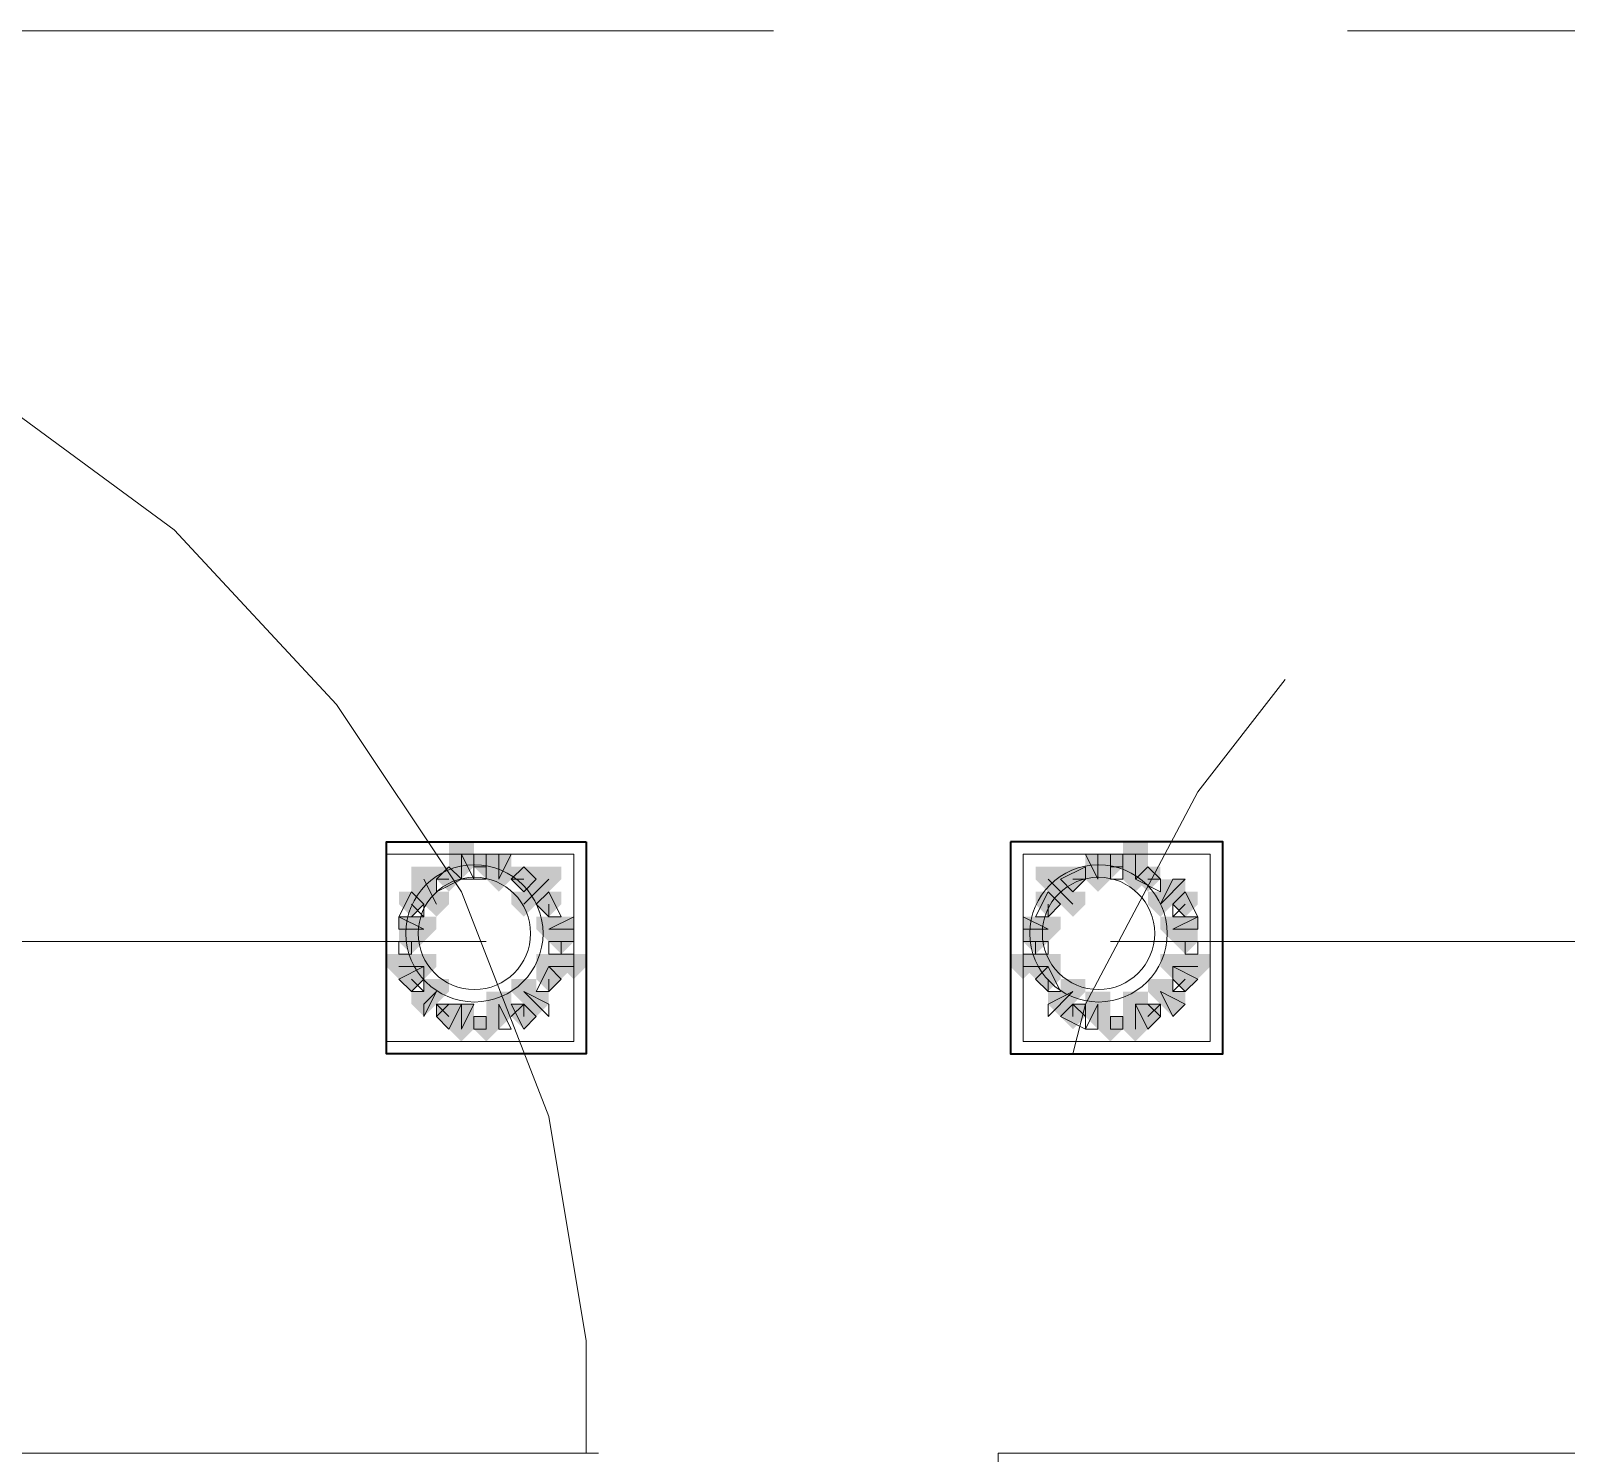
# Model space of a CAD drawing. Header units: millimetres. Extents: x 2315 to 4619, y 1334 to 1897.
# Drawn here: x 3937.27 to 3944.78, y 1554.71 to 1561.67 of the extents above; entities that cross this region are included whole.
import ezdxf

# ---------------------------------------------------------------- set-up
doc = ezdxf.new("R2010")
doc.units = ezdxf.units.MM
doc.linetypes.add('PDF_IMPORT', pattern=[1, 0.8, -0.2])
for name, color, linetype, true_color in [('PDF_10', 7, 'Continuous', 0x00b85c), ('PDF_AXIS', 7, 'Continuous', 0x00b85c), ('PDF_柱构件', 7, 'Continuous', 0x00b85c), ('PDF_转运站初步方案', 7, 'Continuous', 0x00b85c)]:
    doc.layers.add(name, color=color, linetype=linetype, true_color=true_color)
doc.layers.add('PDF_中心线层', color=1, linetype='Continuous')
doc.layers.add('PDF_粗实线层', color=7, linetype='Continuous')

msp = doc.modelspace()

# ---------------------------------------------------------------- hatches: boundary and pattern name
at = {"layer": 'PDF_10', "transparency": 33554559}
for points in [[(3939.4977, 1557.6385), (3939.4366, 1557.6385), (3939.4366, 1557.5774), (3939.4977, 1557.5163), (3939.5587, 1557.5774), (3939.5587, 1557.6385)], [(3939.4977, 1557.6385), (3939.4366, 1557.6385), (3939.4366, 1557.5774), (3939.4977, 1557.5163), (3939.5587, 1557.5774), (3939.5587, 1557.6385)], [(3942.5517, 1557.6385), (3942.4906, 1557.6385), (3942.4906, 1557.5774), (3942.5517, 1557.5163), (3942.6128, 1557.5774), (3942.6128, 1557.6385)], [(3942.5517, 1557.6385), (3942.4906, 1557.6385), (3942.4906, 1557.5774), (3942.5517, 1557.5163), (3942.6128, 1557.5774), (3942.6128, 1557.6385)], [(3939.3144, 1557.5774), (3939.2533, 1557.5774), (3939.2533, 1557.5163), (3939.3144, 1557.4552), (3939.3755, 1557.5163), (3939.3755, 1557.5774)], [(3939.3144, 1557.5774), (3939.2533, 1557.5774), (3939.2533, 1557.5163), (3939.3144, 1557.4552), (3939.3755, 1557.5163), (3939.3755, 1557.5774)], [(3939.6809, 1557.5774), (3939.6198, 1557.5774), (3939.6198, 1557.5163), (3939.6809, 1557.4552), (3939.742, 1557.5163), (3939.742, 1557.5774)], [(3939.6809, 1557.5774), (3939.6198, 1557.5774), (3939.6198, 1557.5163), (3939.6809, 1557.4552), (3939.742, 1557.5163), (3939.742, 1557.5774)], [(3939.6809, 1557.5774), (3939.6198, 1557.5774), (3939.6198, 1557.5163), (3939.6809, 1557.4552), (3939.742, 1557.5163), (3939.742, 1557.5774)], [(3942.3685, 1557.5774), (3942.3074, 1557.5774), (3942.3074, 1557.5163), (3942.3685, 1557.4552), (3942.4295, 1557.5163), (3942.4295, 1557.5774)], [(3942.3685, 1557.5774), (3942.3074, 1557.5774), (3942.3074, 1557.5163), (3942.3685, 1557.4552), (3942.4295, 1557.5163), (3942.4295, 1557.5774)], [(3942.3685, 1557.5774), (3942.3074, 1557.5774), (3942.3074, 1557.5163), (3942.3685, 1557.4552), (3942.4295, 1557.5163), (3942.4295, 1557.5774)], [(3942.735, 1557.5774), (3942.6739, 1557.5774), (3942.6739, 1557.5163), (3942.735, 1557.4552), (3942.796, 1557.5163), (3942.796, 1557.5774)], [(3942.735, 1557.5774), (3942.6739, 1557.5774), (3942.6739, 1557.5163), (3942.735, 1557.4552), (3942.796, 1557.5163), (3942.796, 1557.5774)], [(3939.1312, 1557.4552), (3939.0701, 1557.4552), (3939.0701, 1557.3941), (3939.1312, 1557.333), (3939.1922, 1557.3941), (3939.1922, 1557.4552)], [(3939.1312, 1557.4552), (3939.0701, 1557.4552), (3939.0701, 1557.3941), (3939.1312, 1557.333), (3939.1922, 1557.3941), (3939.1922, 1557.4552)], [(3939.8031, 1557.4552), (3939.742, 1557.4552), (3939.742, 1557.3941), (3939.8031, 1557.333), (3939.8641, 1557.3941), (3939.8641, 1557.4552)], [(3939.8031, 1557.4552), (3939.742, 1557.4552), (3939.742, 1557.3941), (3939.8031, 1557.333), (3939.8641, 1557.3941), (3939.8641, 1557.4552)], [(3942.2463, 1557.4552), (3942.1852, 1557.4552), (3942.1852, 1557.3941), (3942.2463, 1557.333), (3942.3074, 1557.3941), (3942.3074, 1557.4552)], [(3942.2463, 1557.4552), (3942.1852, 1557.4552), (3942.1852, 1557.3941), (3942.2463, 1557.333), (3942.3074, 1557.3941), (3942.3074, 1557.4552)], [(3942.9182, 1557.4552), (3942.8571, 1557.4552), (3942.8571, 1557.3941), (3942.9182, 1557.333), (3942.9793, 1557.3941), (3942.9793, 1557.4552)], [(3942.9182, 1557.4552), (3942.8571, 1557.4552), (3942.8571, 1557.3941), (3942.9182, 1557.333), (3942.9793, 1557.3941), (3942.9793, 1557.4552)], [(3939.1312, 1557.272), (3939.0701, 1557.272), (3939.0701, 1557.2109), (3939.1312, 1557.1498), (3939.1922, 1557.2109), (3939.1922, 1557.272)], [(3939.1312, 1557.272), (3939.0701, 1557.272), (3939.0701, 1557.2109), (3939.1312, 1557.1498), (3939.1922, 1557.2109), (3939.1922, 1557.272)], [(3939.8641, 1557.272), (3939.8031, 1557.272), (3939.8031, 1557.2109), (3939.8641, 1557.1498), (3939.9252, 1557.2109), (3939.9252, 1557.272)], [(3939.8641, 1557.272), (3939.8031, 1557.272), (3939.8031, 1557.2109), (3939.8641, 1557.1498), (3939.9252, 1557.2109), (3939.9252, 1557.272)], [(3942.1852, 1557.272), (3942.1241, 1557.272), (3942.1241, 1557.2109), (3942.1852, 1557.1498), (3942.2463, 1557.2109), (3942.2463, 1557.272)], [(3942.1852, 1557.272), (3942.1241, 1557.272), (3942.1241, 1557.2109), (3942.1852, 1557.1498), (3942.2463, 1557.2109), (3942.2463, 1557.272)], [(3942.9182, 1557.272), (3942.8571, 1557.272), (3942.8571, 1557.2109), (3942.9182, 1557.1498), (3942.9793, 1557.2109), (3942.9793, 1557.272)], [(3942.9182, 1557.272), (3942.8571, 1557.272), (3942.8571, 1557.2109), (3942.9182, 1557.1498), (3942.9793, 1557.2109), (3942.9793, 1557.272)], [(3939.1312, 1557.0887), (3939.0701, 1557.0887), (3939.0701, 1557.0276), (3939.1312, 1556.9666), (3939.1922, 1557.0276), (3939.1922, 1557.0887)], [(3939.1312, 1557.0887), (3939.0701, 1557.0887), (3939.0701, 1557.0276), (3939.1312, 1556.9666), (3939.1922, 1557.0276), (3939.1922, 1557.0887)], [(3939.8031, 1557.0887), (3939.742, 1557.0887), (3939.742, 1557.0276), (3939.8031, 1556.9666), (3939.8641, 1557.0276), (3939.8641, 1557.0887)], [(3939.8031, 1557.0887), (3939.742, 1557.0887), (3939.742, 1557.0276), (3939.8031, 1556.9666), (3939.8641, 1557.0276), (3939.8641, 1557.0887)], [(3942.2463, 1557.0887), (3942.1852, 1557.0887), (3942.1852, 1557.0276), (3942.2463, 1556.9666), (3942.3074, 1557.0276), (3942.3074, 1557.0887)], [(3942.2463, 1557.0887), (3942.1852, 1557.0887), (3942.1852, 1557.0276), (3942.2463, 1556.9666), (3942.3074, 1557.0276), (3942.3074, 1557.0887)], [(3942.9182, 1557.0887), (3942.8571, 1557.0887), (3942.8571, 1557.0276), (3942.9182, 1556.9666), (3942.9793, 1557.0276), (3942.9793, 1557.0887)], [(3942.9182, 1557.0887), (3942.8571, 1557.0887), (3942.8571, 1557.0276), (3942.9182, 1556.9666), (3942.9793, 1557.0276), (3942.9793, 1557.0887)], [(3939.3144, 1556.9055), (3939.2533, 1556.9055), (3939.2533, 1556.8444), (3939.3144, 1556.7833), (3939.3755, 1556.8444), (3939.3755, 1556.9055)], [(3939.3144, 1556.9055), (3939.2533, 1556.9055), (3939.2533, 1556.8444), (3939.3144, 1556.7833), (3939.3755, 1556.8444), (3939.3755, 1556.9055)], [(3939.6809, 1556.9055), (3939.6198, 1556.9055), (3939.6198, 1556.8444), (3939.6809, 1556.7833), (3939.742, 1556.8444), (3939.742, 1556.9055)], [(3939.6809, 1556.9055), (3939.6198, 1556.9055), (3939.6198, 1556.8444), (3939.6809, 1556.7833), (3939.742, 1556.8444), (3939.742, 1556.9055)], [(3942.3685, 1556.9055), (3942.3074, 1556.9055), (3942.3074, 1556.8444), (3942.3685, 1556.7833), (3942.4295, 1556.8444), (3942.4295, 1556.9055)], [(3942.3685, 1556.9055), (3942.3074, 1556.9055), (3942.3074, 1556.8444), (3942.3685, 1556.7833), (3942.4295, 1556.8444), (3942.4295, 1556.9055)], [(3942.735, 1556.9055), (3942.6739, 1556.9055), (3942.6739, 1556.8444), (3942.735, 1556.7833), (3942.796, 1556.8444), (3942.796, 1556.9055)], [(3942.735, 1556.9055), (3942.6739, 1556.9055), (3942.6739, 1556.8444), (3942.735, 1556.7833), (3942.796, 1556.8444), (3942.796, 1556.9055)], [(3939.4977, 1556.8444), (3939.4366, 1556.8444), (3939.4366, 1556.7833), (3939.4977, 1556.7222), (3939.5587, 1556.7833), (3939.5587, 1556.8444)], [(3939.4977, 1556.8444), (3939.4366, 1556.8444), (3939.4366, 1556.7833), (3939.4977, 1556.7222), (3939.5587, 1556.7833), (3939.5587, 1556.8444)], [(3942.5517, 1556.8444), (3942.4906, 1556.8444), (3942.4906, 1556.7833), (3942.5517, 1556.7222), (3942.6128, 1556.7833), (3942.6128, 1556.8444)], [(3942.5517, 1556.8444), (3942.4906, 1556.8444), (3942.4906, 1556.7833), (3942.5517, 1556.7222), (3942.6128, 1556.7833), (3942.6128, 1556.8444)]]:
    msp.add_hatch(color=6, dxfattribs=at).paths.add_polyline_path(points)
at = {"layer": 'PDF_柱构件', "transparency": 33554559}
for points in [[(3939.3755, 1557.6995), (3939.3144, 1557.6995), (3939.3144, 1557.6385), (3939.3755, 1557.5774), (3939.4366, 1557.6385), (3939.4366, 1557.6995)], [(3942.6739, 1557.6995), (3942.6128, 1557.6995), (3942.6128, 1557.6385), (3942.6739, 1557.5774), (3942.735, 1557.6385), (3942.735, 1557.6995)], [(3939.3755, 1557.6385), (3939.3144, 1557.6385), (3939.3144, 1557.5774), (3939.3755, 1557.5163), (3939.4366, 1557.5774), (3939.4366, 1557.6385)], [(3939.5587, 1557.6385), (3939.4977, 1557.6385), (3939.4977, 1557.5774), (3939.5587, 1557.5163), (3939.6198, 1557.5774), (3939.6198, 1557.6385)], [(3942.4906, 1557.6385), (3942.4295, 1557.6385), (3942.4295, 1557.5774), (3942.4906, 1557.5163), (3942.5517, 1557.5774), (3942.5517, 1557.6385)], [(3942.6739, 1557.6385), (3942.6128, 1557.6385), (3942.6128, 1557.5774), (3942.6739, 1557.5163), (3942.735, 1557.5774), (3942.735, 1557.6385)], [(3939.1922, 1557.5774), (3939.1312, 1557.5774), (3939.1312, 1557.5163), (3939.1922, 1557.4552), (3939.2533, 1557.5163), (3939.2533, 1557.5774)], [(3939.5587, 1557.5774), (3939.4977, 1557.5774), (3939.4977, 1557.5163), (3939.5587, 1557.4552), (3939.6198, 1557.5163), (3939.6198, 1557.5774)], [(3939.8031, 1557.5774), (3939.742, 1557.5774), (3939.742, 1557.5163), (3939.8031, 1557.4552), (3939.8641, 1557.5163), (3939.8641, 1557.5774)], [(3942.2463, 1557.5774), (3942.1852, 1557.5774), (3942.1852, 1557.5163), (3942.2463, 1557.4552), (3942.3074, 1557.5163), (3942.3074, 1557.5774)], [(3942.4906, 1557.5774), (3942.4295, 1557.5774), (3942.4295, 1557.5163), (3942.4906, 1557.4552), (3942.5517, 1557.5163), (3942.5517, 1557.5774)], [(3942.6739, 1557.5774), (3942.6128, 1557.5774), (3942.6128, 1557.5163), (3942.6739, 1557.4552), (3942.735, 1557.5163), (3942.735, 1557.5774)], [(3939.1922, 1557.5163), (3939.1312, 1557.5163), (3939.1312, 1557.4552), (3939.1922, 1557.3941), (3939.2533, 1557.4552), (3939.2533, 1557.5163)], [(3939.742, 1557.5163), (3939.6809, 1557.5163), (3939.6809, 1557.4552), (3939.742, 1557.3941), (3939.8031, 1557.4552), (3939.8031, 1557.5163)], [(3942.3074, 1557.5163), (3942.2463, 1557.5163), (3942.2463, 1557.4552), (3942.3074, 1557.3941), (3942.3685, 1557.4552), (3942.3685, 1557.5163)], [(3942.8571, 1557.5163), (3942.796, 1557.5163), (3942.796, 1557.4552), (3942.8571, 1557.3941), (3942.9182, 1557.4552), (3942.9182, 1557.5163)], [(3939.2533, 1557.4552), (3939.1922, 1557.4552), (3939.1922, 1557.3941), (3939.2533, 1557.333), (3939.3144, 1557.3941), (3939.3144, 1557.4552)], [(3939.6809, 1557.4552), (3939.6198, 1557.4552), (3939.6198, 1557.3941), (3939.6809, 1557.333), (3939.742, 1557.3941), (3939.742, 1557.4552)], [(3942.3685, 1557.4552), (3942.3074, 1557.4552), (3942.3074, 1557.3941), (3942.3685, 1557.333), (3942.4295, 1557.3941), (3942.4295, 1557.4552)], [(3942.796, 1557.4552), (3942.735, 1557.4552), (3942.735, 1557.3941), (3942.796, 1557.333), (3942.8571, 1557.3941), (3942.8571, 1557.4552)], [(3939.1312, 1557.333), (3939.0701, 1557.333), (3939.0701, 1557.272), (3939.1312, 1557.2109), (3939.1922, 1557.272), (3939.1922, 1557.333)], [(3939.1922, 1557.333), (3939.1312, 1557.333), (3939.1312, 1557.272), (3939.1922, 1557.2109), (3939.2533, 1557.272), (3939.2533, 1557.333)], [(3939.8031, 1557.333), (3939.742, 1557.333), (3939.742, 1557.272), (3939.8031, 1557.2109), (3939.8641, 1557.272), (3939.8641, 1557.333)], [(3939.8641, 1557.333), (3939.8031, 1557.333), (3939.8031, 1557.272), (3939.8641, 1557.2109), (3939.9252, 1557.272), (3939.9252, 1557.333)], [(3942.1852, 1557.333), (3942.1241, 1557.333), (3942.1241, 1557.272), (3942.1852, 1557.2109), (3942.2463, 1557.272), (3942.2463, 1557.333)], [(3942.2463, 1557.333), (3942.1852, 1557.333), (3942.1852, 1557.272), (3942.2463, 1557.2109), (3942.3074, 1557.272), (3942.3074, 1557.333)], [(3942.8571, 1557.333), (3942.796, 1557.333), (3942.796, 1557.272), (3942.8571, 1557.2109), (3942.9182, 1557.272), (3942.9182, 1557.333)], [(3942.9182, 1557.333), (3942.8571, 1557.333), (3942.8571, 1557.272), (3942.9182, 1557.2109), (3942.9793, 1557.272), (3942.9793, 1557.333)], [(3939.0701, 1557.1498), (3939.009, 1557.1498), (3939.009, 1557.0887), (3939.0701, 1557.0276), (3939.1312, 1557.0887), (3939.1312, 1557.1498)], [(3939.1312, 1557.1498), (3939.0701, 1557.1498), (3939.0701, 1557.0887), (3939.1312, 1557.0276), (3939.1922, 1557.0887), (3939.1922, 1557.1498)], [(3939.1922, 1557.1498), (3939.1312, 1557.1498), (3939.1312, 1557.0887), (3939.1922, 1557.0276), (3939.2533, 1557.0887), (3939.2533, 1557.1498)], [(3939.8031, 1557.1498), (3939.742, 1557.1498), (3939.742, 1557.0887), (3939.8031, 1557.0276), (3939.8641, 1557.0887), (3939.8641, 1557.1498)], [(3939.8641, 1557.1498), (3939.8031, 1557.1498), (3939.8031, 1557.0887), (3939.8641, 1557.0276), (3939.9252, 1557.0887), (3939.9252, 1557.1498)], [(3939.9252, 1557.1498), (3939.8641, 1557.1498), (3939.8641, 1557.0887), (3939.9252, 1557.0276), (3939.9863, 1557.0887), (3939.9863, 1557.1498)], [(3942.1241, 1557.1498), (3942.0631, 1557.1498), (3942.0631, 1557.0887), (3942.1241, 1557.0276), (3942.1852, 1557.0887), (3942.1852, 1557.1498)], [(3942.1852, 1557.1498), (3942.1241, 1557.1498), (3942.1241, 1557.0887), (3942.1852, 1557.0276), (3942.2463, 1557.0887), (3942.2463, 1557.1498)], [(3942.2463, 1557.1498), (3942.1852, 1557.1498), (3942.1852, 1557.0887), (3942.2463, 1557.0276), (3942.3074, 1557.0887), (3942.3074, 1557.1498)], [(3942.8571, 1557.1498), (3942.796, 1557.1498), (3942.796, 1557.0887), (3942.8571, 1557.0276), (3942.9182, 1557.0887), (3942.9182, 1557.1498)], [(3942.9182, 1557.1498), (3942.8571, 1557.1498), (3942.8571, 1557.0887), (3942.9182, 1557.0276), (3942.9793, 1557.0887), (3942.9793, 1557.1498)], [(3942.9793, 1557.1498), (3942.9182, 1557.1498), (3942.9182, 1557.0887), (3942.9793, 1557.0276), (3943.0404, 1557.0887), (3943.0404, 1557.1498)], [(3939.2533, 1557.0276), (3939.1922, 1557.0276), (3939.1922, 1556.9666), (3939.2533, 1556.9055), (3939.3144, 1556.9666), (3939.3144, 1557.0276)], [(3939.6809, 1557.0276), (3939.6198, 1557.0276), (3939.6198, 1556.9666), (3939.6809, 1556.9055), (3939.742, 1556.9666), (3939.742, 1557.0276)], [(3942.3685, 1557.0276), (3942.3074, 1557.0276), (3942.3074, 1556.9666), (3942.3685, 1556.9055), (3942.4295, 1556.9666), (3942.4295, 1557.0276)], [(3942.796, 1557.0276), (3942.735, 1557.0276), (3942.735, 1556.9666), (3942.796, 1556.9055), (3942.8571, 1556.9666), (3942.8571, 1557.0276)], [(3939.1922, 1556.9666), (3939.1312, 1556.9666), (3939.1312, 1556.9055), (3939.1922, 1556.8444), (3939.2533, 1556.9055), (3939.2533, 1556.9666)], [(3939.5587, 1556.9666), (3939.4977, 1556.9666), (3939.4977, 1556.9055), (3939.5587, 1556.8444), (3939.6198, 1556.9055), (3939.6198, 1556.9666)], [(3939.742, 1556.9666), (3939.6809, 1556.9666), (3939.6809, 1556.9055), (3939.742, 1556.8444), (3939.8031, 1556.9055), (3939.8031, 1556.9666)], [(3942.3074, 1556.9666), (3942.2463, 1556.9666), (3942.2463, 1556.9055), (3942.3074, 1556.8444), (3942.3685, 1556.9055), (3942.3685, 1556.9666)], [(3942.4906, 1556.9666), (3942.4295, 1556.9666), (3942.4295, 1556.9055), (3942.4906, 1556.8444), (3942.5517, 1556.9055), (3942.5517, 1556.9666)], [(3942.6739, 1556.9666), (3942.6128, 1556.9666), (3942.6128, 1556.9055), (3942.6739, 1556.8444), (3942.735, 1556.9055), (3942.735, 1556.9666)], [(3942.8571, 1556.9666), (3942.796, 1556.9666), (3942.796, 1556.9055), (3942.8571, 1556.8444), (3942.9182, 1556.9055), (3942.9182, 1556.9666)], [(3939.3755, 1556.9055), (3939.3144, 1556.9055), (3939.3144, 1556.8444), (3939.3755, 1556.7833), (3939.4366, 1556.8444), (3939.4366, 1556.9055)], [(3939.5587, 1556.9055), (3939.4977, 1556.9055), (3939.4977, 1556.8444), (3939.5587, 1556.7833), (3939.6198, 1556.8444), (3939.6198, 1556.9055)], [(3942.4906, 1556.9055), (3942.4295, 1556.9055), (3942.4295, 1556.8444), (3942.4906, 1556.7833), (3942.5517, 1556.8444), (3942.5517, 1556.9055)], [(3942.6739, 1556.9055), (3942.6128, 1556.9055), (3942.6128, 1556.8444), (3942.6739, 1556.7833), (3942.735, 1556.8444), (3942.735, 1556.9055)], [(3939.3755, 1556.8444), (3939.3144, 1556.8444), (3939.3144, 1556.7833), (3939.3755, 1556.7222), (3939.4366, 1556.7833), (3939.4366, 1556.8444)], [(3942.6739, 1556.8444), (3942.6128, 1556.8444), (3942.6128, 1556.7833), (3942.6739, 1556.7222), (3942.735, 1556.7833), (3942.735, 1556.8444)]]:
    msp.add_hatch(color=6, dxfattribs=at).paths.add_polyline_path(points)
at = {"layer": 'PDF_转运站初步方案', "transparency": 33554559}
for points in [[(3939.4977, 1557.6385), (3939.4366, 1557.6385), (3939.4366, 1557.5774), (3939.4977, 1557.5163), (3939.5587, 1557.5774), (3939.5587, 1557.6385)], [(3939.4977, 1557.6385), (3939.4366, 1557.6385), (3939.4366, 1557.5774), (3939.4977, 1557.5163), (3939.5587, 1557.5774), (3939.5587, 1557.6385)], [(3942.5517, 1557.6385), (3942.4906, 1557.6385), (3942.4906, 1557.5774), (3942.5517, 1557.5163), (3942.6128, 1557.5774), (3942.6128, 1557.6385)], [(3942.5517, 1557.6385), (3942.4906, 1557.6385), (3942.4906, 1557.5774), (3942.5517, 1557.5163), (3942.6128, 1557.5774), (3942.6128, 1557.6385)], [(3939.3144, 1557.5774), (3939.2533, 1557.5774), (3939.2533, 1557.5163), (3939.3144, 1557.4552), (3939.3755, 1557.5163), (3939.3755, 1557.5774)], [(3939.3144, 1557.5774), (3939.2533, 1557.5774), (3939.2533, 1557.5163), (3939.3144, 1557.4552), (3939.3755, 1557.5163), (3939.3755, 1557.5774)], [(3939.6809, 1557.5774), (3939.6198, 1557.5774), (3939.6198, 1557.5163), (3939.6809, 1557.4552), (3939.742, 1557.5163), (3939.742, 1557.5774)], [(3939.6809, 1557.5774), (3939.6198, 1557.5774), (3939.6198, 1557.5163), (3939.6809, 1557.4552), (3939.742, 1557.5163), (3939.742, 1557.5774)], [(3942.3685, 1557.5774), (3942.3074, 1557.5774), (3942.3074, 1557.5163), (3942.3685, 1557.4552), (3942.4295, 1557.5163), (3942.4295, 1557.5774)], [(3942.3685, 1557.5774), (3942.3074, 1557.5774), (3942.3074, 1557.5163), (3942.3685, 1557.4552), (3942.4295, 1557.5163), (3942.4295, 1557.5774)], [(3942.735, 1557.5774), (3942.6739, 1557.5774), (3942.6739, 1557.5163), (3942.735, 1557.4552), (3942.796, 1557.5163), (3942.796, 1557.5774)], [(3942.735, 1557.5774), (3942.6739, 1557.5774), (3942.6739, 1557.5163), (3942.735, 1557.4552), (3942.796, 1557.5163), (3942.796, 1557.5774)], [(3939.1312, 1557.4552), (3939.0701, 1557.4552), (3939.0701, 1557.3941), (3939.1312, 1557.333), (3939.1922, 1557.3941), (3939.1922, 1557.4552)], [(3939.1312, 1557.4552), (3939.0701, 1557.4552), (3939.0701, 1557.3941), (3939.1312, 1557.333), (3939.1922, 1557.3941), (3939.1922, 1557.4552)], [(3939.8031, 1557.4552), (3939.742, 1557.4552), (3939.742, 1557.3941), (3939.8031, 1557.333), (3939.8641, 1557.3941), (3939.8641, 1557.4552)], [(3939.8031, 1557.4552), (3939.742, 1557.4552), (3939.742, 1557.3941), (3939.8031, 1557.333), (3939.8641, 1557.3941), (3939.8641, 1557.4552)], [(3942.2463, 1557.4552), (3942.1852, 1557.4552), (3942.1852, 1557.3941), (3942.2463, 1557.333), (3942.3074, 1557.3941), (3942.3074, 1557.4552)], [(3942.2463, 1557.4552), (3942.1852, 1557.4552), (3942.1852, 1557.3941), (3942.2463, 1557.333), (3942.3074, 1557.3941), (3942.3074, 1557.4552)], [(3942.9182, 1557.4552), (3942.8571, 1557.4552), (3942.8571, 1557.3941), (3942.9182, 1557.333), (3942.9793, 1557.3941), (3942.9793, 1557.4552)], [(3942.9182, 1557.4552), (3942.8571, 1557.4552), (3942.8571, 1557.3941), (3942.9182, 1557.333), (3942.9793, 1557.3941), (3942.9793, 1557.4552)], [(3939.1312, 1557.272), (3939.0701, 1557.272), (3939.0701, 1557.2109), (3939.1312, 1557.1498), (3939.1922, 1557.2109), (3939.1922, 1557.272)], [(3939.1312, 1557.272), (3939.0701, 1557.272), (3939.0701, 1557.2109), (3939.1312, 1557.1498), (3939.1922, 1557.2109), (3939.1922, 1557.272)], [(3939.8641, 1557.272), (3939.8031, 1557.272), (3939.8031, 1557.2109), (3939.8641, 1557.1498), (3939.9252, 1557.2109), (3939.9252, 1557.272)], [(3939.8641, 1557.272), (3939.8031, 1557.272), (3939.8031, 1557.2109), (3939.8641, 1557.1498), (3939.9252, 1557.2109), (3939.9252, 1557.272)], [(3942.1852, 1557.272), (3942.1241, 1557.272), (3942.1241, 1557.2109), (3942.1852, 1557.1498), (3942.2463, 1557.2109), (3942.2463, 1557.272)], [(3942.1852, 1557.272), (3942.1241, 1557.272), (3942.1241, 1557.2109), (3942.1852, 1557.1498), (3942.2463, 1557.2109), (3942.2463, 1557.272)], [(3942.9182, 1557.272), (3942.8571, 1557.272), (3942.8571, 1557.2109), (3942.9182, 1557.1498), (3942.9793, 1557.2109), (3942.9793, 1557.272)], [(3942.9182, 1557.272), (3942.8571, 1557.272), (3942.8571, 1557.2109), (3942.9182, 1557.1498), (3942.9793, 1557.2109), (3942.9793, 1557.272)], [(3939.1312, 1557.0887), (3939.0701, 1557.0887), (3939.0701, 1557.0276), (3939.1312, 1556.9666), (3939.1922, 1557.0276), (3939.1922, 1557.0887)], [(3939.1312, 1557.0887), (3939.0701, 1557.0887), (3939.0701, 1557.0276), (3939.1312, 1556.9666), (3939.1922, 1557.0276), (3939.1922, 1557.0887)], [(3939.8031, 1557.0887), (3939.742, 1557.0887), (3939.742, 1557.0276), (3939.8031, 1556.9666), (3939.8641, 1557.0276), (3939.8641, 1557.0887)], [(3939.8031, 1557.0887), (3939.742, 1557.0887), (3939.742, 1557.0276), (3939.8031, 1556.9666), (3939.8641, 1557.0276), (3939.8641, 1557.0887)], [(3942.2463, 1557.0887), (3942.1852, 1557.0887), (3942.1852, 1557.0276), (3942.2463, 1556.9666), (3942.3074, 1557.0276), (3942.3074, 1557.0887)], [(3942.2463, 1557.0887), (3942.1852, 1557.0887), (3942.1852, 1557.0276), (3942.2463, 1556.9666), (3942.3074, 1557.0276), (3942.3074, 1557.0887)], [(3942.9182, 1557.0887), (3942.8571, 1557.0887), (3942.8571, 1557.0276), (3942.9182, 1556.9666), (3942.9793, 1557.0276), (3942.9793, 1557.0887)], [(3942.9182, 1557.0887), (3942.8571, 1557.0887), (3942.8571, 1557.0276), (3942.9182, 1556.9666), (3942.9793, 1557.0276), (3942.9793, 1557.0887)], [(3939.3144, 1556.9055), (3939.2533, 1556.9055), (3939.2533, 1556.8444), (3939.3144, 1556.7833), (3939.3755, 1556.8444), (3939.3755, 1556.9055)], [(3939.3144, 1556.9055), (3939.2533, 1556.9055), (3939.2533, 1556.8444), (3939.3144, 1556.7833), (3939.3755, 1556.8444), (3939.3755, 1556.9055)], [(3939.6809, 1556.9055), (3939.6198, 1556.9055), (3939.6198, 1556.8444), (3939.6809, 1556.7833), (3939.742, 1556.8444), (3939.742, 1556.9055)], [(3939.6809, 1556.9055), (3939.6198, 1556.9055), (3939.6198, 1556.8444), (3939.6809, 1556.7833), (3939.742, 1556.8444), (3939.742, 1556.9055)], [(3942.3685, 1556.9055), (3942.3074, 1556.9055), (3942.3074, 1556.8444), (3942.3685, 1556.7833), (3942.4295, 1556.8444), (3942.4295, 1556.9055)], [(3942.3685, 1556.9055), (3942.3074, 1556.9055), (3942.3074, 1556.8444), (3942.3685, 1556.7833), (3942.4295, 1556.8444), (3942.4295, 1556.9055)], [(3942.735, 1556.9055), (3942.6739, 1556.9055), (3942.6739, 1556.8444), (3942.735, 1556.7833), (3942.796, 1556.8444), (3942.796, 1556.9055)], [(3942.735, 1556.9055), (3942.6739, 1556.9055), (3942.6739, 1556.8444), (3942.735, 1556.7833), (3942.796, 1556.8444), (3942.796, 1556.9055)], [(3939.4977, 1556.8444), (3939.4366, 1556.8444), (3939.4366, 1556.7833), (3939.4977, 1556.7222), (3939.5587, 1556.7833), (3939.5587, 1556.8444)], [(3939.4977, 1556.8444), (3939.4366, 1556.8444), (3939.4366, 1556.7833), (3939.4977, 1556.7222), (3939.5587, 1556.7833), (3939.5587, 1556.8444)], [(3942.5517, 1556.8444), (3942.4906, 1556.8444), (3942.4906, 1556.7833), (3942.5517, 1556.7222), (3942.6128, 1556.7833), (3942.6128, 1556.8444)], [(3942.5517, 1556.8444), (3942.4906, 1556.8444), (3942.4906, 1556.7833), (3942.5517, 1556.7222), (3942.6128, 1556.7833), (3942.6128, 1556.8444)]]:
    msp.add_hatch(color=6, dxfattribs=at).paths.add_polyline_path(points)

# ---------------------------------------------------------------- linework, layer by layer
at = {"layer": 'PDF_10', "color": 6, "lineweight": 18}
for points in [[(3939.4977, 1557.5163), (3939.4977, 1557.5774), (3939.4366, 1557.5774)], [(3942.5517, 1557.5163), (3942.5517, 1557.5774), (3942.6128, 1557.5774)], [(3939.2533, 1557.5163), (3939.3144, 1557.5163), (3939.2533, 1557.5163)], [(3939.6809, 1557.5163), (3939.6198, 1557.5163)], [(3942.3685, 1557.5163), (3942.4295, 1557.5163)], [(3942.796, 1557.5163), (3942.735, 1557.5163), (3942.796, 1557.5163)], [(3939.1922, 1557.3941), (3939.1312, 1557.333)], [(3939.1922, 1557.333), (3939.1312, 1557.3941)], [(3939.8031, 1557.3941), (3939.8031, 1557.333), (3939.8031, 1557.3941)], [(3942.2463, 1557.3941), (3942.2463, 1557.333), (3942.2463, 1557.3941)], [(3942.8571, 1557.3941), (3942.9182, 1557.333)], [(3942.8571, 1557.333), (3942.9182, 1557.3941)], [(3939.0701, 1557.2109), (3939.1312, 1557.2109), (3939.1312, 1557.1498)], [(3939.8641, 1557.1498), (3939.8641, 1557.2109), (3939.8031, 1557.2109)], [(3942.1852, 1557.1498), (3942.1852, 1557.2109), (3942.2463, 1557.2109)], [(3942.9793, 1557.2109), (3942.9182, 1557.2109), (3942.9182, 1557.1498)], [(3939.1312, 1557.0276), (3939.1922, 1556.9666)], [(3939.1922, 1557.0276), (3939.1312, 1556.9666)], [(3939.8031, 1556.9666), (3939.8031, 1557.0276), (3939.8031, 1556.9666)], [(3942.2463, 1556.9666), (3942.2463, 1557.0276), (3942.2463, 1556.9666)], [(3942.9182, 1557.0276), (3942.8571, 1556.9666)], [(3942.8571, 1557.0276), (3942.9182, 1556.9666)], [(3939.2533, 1556.9055), (3939.3144, 1556.8444)], [(3939.3144, 1556.9055), (3939.2533, 1556.8444)], [(3939.6198, 1556.8444), (3939.6809, 1556.9055), (3939.6809, 1556.8444)], [(3942.4295, 1556.8444), (3942.3685, 1556.9055), (3942.3685, 1556.8444)], [(3942.796, 1556.9055), (3942.735, 1556.8444)], [(3942.735, 1556.9055), (3942.796, 1556.8444)], [(3939.4366, 1556.7833), (3939.4977, 1556.7833), (3939.4977, 1556.8444)], [(3942.6128, 1556.7833), (3942.5517, 1556.7833), (3942.5517, 1556.8444)]]:
    msp.add_lwpolyline(points, dxfattribs=at)
at = {"layer": 'PDF_AXIS', "color": 6, "lineweight": 18}
for points in [[(3939.9252, 1557.6385), (3939.9252, 1556.7222), (3939.009, 1556.7222), (3939.009, 1557.6385)], [(3942.1241, 1557.6385), (3942.1241, 1556.7222), (3943.0404, 1556.7222), (3943.0404, 1557.6385)]]:
    msp.add_lwpolyline(points, close=True, dxfattribs=at)
at = {"layer": 'PDF_中心线层', "color": 5, "linetype": 'PDF_IMPORT', "lineweight": 18, "ltscale": 14.048656}
msp.add_lwpolyline([(3913.0495, 1534.672), (3983.0485, 1534.672), (3983.0485, 1561.6698), (3913.0495, 1561.6698), (3913.0495, 1534.672)], dxfattribs=at)
at = {"layer": 'PDF_中心线层', "color": 6, "lineweight": 18}
for points in [[(3939.9863, 1554.7066), (3939.9863, 1555.2563), (3939.8031, 1556.3557), (3939.3755, 1557.4552), (3938.7647, 1558.3714), (3937.9706, 1559.2266), (3937.0544, 1559.8985), (3936.016, 1560.3871), (3934.8555, 1560.6314), (3933.756, 1560.6925), (3932.5955, 1560.5093), (3931.5571, 1560.1428), (3931.0074, 1559.8374)], [(3943.4068, 1558.4936), (3942.9793, 1557.9439), (3942.4295, 1556.9055), (3942.3685, 1556.6612)], [(3939.4977, 1557.2109), (3928.5641, 1557.2109)], [(3953.4852, 1557.2109), (3942.5517, 1557.2109)], [(3928.0144, 1554.7066), (3940.0474, 1554.7066), (3928.0144, 1554.7066)], [(3942.002, 1554.7066), (3954.035, 1554.7066), (3942.002, 1554.7066)]]:
    msp.add_lwpolyline(points, dxfattribs=at)
msp.add_arc((3947.9979, 1554.6804), 5.9959, 179.7499, 300.5105, dxfattribs=at)
at = {"layer": 'PDF_柱构件', "color": 6, "lineweight": 18}
for points in [[(3939.3755, 1557.6385), (3939.4366, 1557.5163), (3939.3755, 1557.5163)], [(3939.4977, 1557.5163), (3939.4366, 1557.5163), (3939.4366, 1557.6385), (3939.4977, 1557.6385)], [(3939.6198, 1557.6385), (3939.5587, 1557.5163), (3939.5587, 1557.6385)], [(3942.4295, 1557.6385), (3942.4906, 1557.5163), (3942.4906, 1557.6385)], [(3942.5517, 1557.5163), (3942.6128, 1557.5163), (3942.6128, 1557.6385), (3942.5517, 1557.6385)], [(3942.6739, 1557.6385), (3942.6739, 1557.5163)], [(3939.3755, 1557.5163), (3939.2533, 1557.4552), (3939.2533, 1557.5163), (3939.3144, 1557.5774)], [(3939.6809, 1557.4552), (3939.6198, 1557.5163), (3939.6809, 1557.5774), (3939.742, 1557.5163)], [(3942.3685, 1557.4552), (3942.4295, 1557.5163), (3942.4295, 1557.5774), (3942.3074, 1557.5163)], [(3942.6739, 1557.5163), (3942.796, 1557.4552), (3942.796, 1557.5163), (3942.735, 1557.5774)], [(3939.1922, 1557.5163), (3939.2533, 1557.3941)], [(3939.8031, 1557.5163), (3939.6809, 1557.3941)], [(3942.2463, 1557.5163), (3942.3685, 1557.3941)], [(3942.8571, 1557.5163), (3942.796, 1557.3941), (3942.9182, 1557.5163)], [(3939.1922, 1557.3941), (3939.1922, 1557.333), (3939.0701, 1557.333), (3939.1312, 1557.4552)], [(3939.8031, 1557.333), (3939.742, 1557.3941), (3939.8031, 1557.4552), (3939.8641, 1557.333)], [(3942.2463, 1557.333), (3942.3074, 1557.3941), (3942.2463, 1557.4552), (3942.1852, 1557.333)], [(3942.8571, 1557.3941), (3942.8571, 1557.333), (3942.9793, 1557.333), (3942.9182, 1557.4552)], [(3939.0701, 1557.333), (3939.1922, 1557.272), (3939.0701, 1557.272)], [(3939.9252, 1557.272), (3939.8031, 1557.272), (3939.9252, 1557.333)], [(3942.1241, 1557.272), (3942.2463, 1557.272), (3942.1241, 1557.333)], [(3942.9793, 1557.333), (3942.8571, 1557.272), (3942.9793, 1557.272)], [(3939.1312, 1557.2109), (3939.1312, 1557.1498), (3939.0701, 1557.1498), (3939.0701, 1557.2109)], [(3939.8031, 1557.1498), (3939.8031, 1557.2109), (3939.9252, 1557.2109), (3939.9252, 1557.1498)], [(3942.2463, 1557.1498), (3942.2463, 1557.2109), (3942.1241, 1557.2109), (3942.1241, 1557.1498)], [(3942.9182, 1557.2109), (3942.9182, 1557.1498), (3942.9793, 1557.1498), (3942.9793, 1557.2109)], [(3939.0701, 1557.0887), (3939.1922, 1557.0887)], [(3939.1922, 1557.0887), (3939.1922, 1556.9666), (3939.1312, 1556.9666), (3939.0701, 1557.0276)], [(3939.742, 1556.9666), (3939.8031, 1557.0887), (3939.8641, 1557.0276), (3939.8031, 1556.9666)], [(3939.9252, 1557.0887), (3939.8031, 1557.0887)], [(3942.1241, 1557.0887), (3942.2463, 1557.0887)], [(3942.3074, 1556.9666), (3942.2463, 1557.0887), (3942.1852, 1557.0276), (3942.2463, 1556.9666)], [(3942.9793, 1557.0887), (3942.8571, 1557.0887)], [(3942.8571, 1557.0887), (3942.8571, 1556.9666), (3942.9182, 1556.9666), (3942.9793, 1557.0276)], [(3939.1922, 1556.9055), (3939.2533, 1556.9666), (3939.1922, 1556.8444)], [(3939.8031, 1556.8444), (3939.6809, 1556.9666), (3939.8031, 1556.9055)], [(3942.2463, 1556.8444), (3942.3685, 1556.9666), (3942.2463, 1556.9055)], [(3942.9182, 1556.9055), (3942.796, 1556.9666), (3942.8571, 1556.8444)], [(3939.2533, 1556.9055), (3939.3755, 1556.9055), (3939.3144, 1556.7833), (3939.2533, 1556.8444)], [(3939.3755, 1556.7833), (3939.3755, 1556.9055), (3939.4366, 1556.9055)], [(3939.5587, 1556.7833), (3939.5587, 1556.9055), (3939.6198, 1556.7833)], [(3939.6198, 1556.9055), (3939.6809, 1556.9055), (3939.742, 1556.8444), (3939.6809, 1556.7833)], [(3942.4295, 1556.9055), (3942.3685, 1556.9055), (3942.3074, 1556.8444), (3942.4295, 1556.7833)], [(3942.4906, 1556.7833), (3942.4906, 1556.9055), (3942.4295, 1556.7833)], [(3942.6739, 1556.7833), (3942.6739, 1556.9055)], [(3942.796, 1556.9055), (3942.6739, 1556.9055), (3942.735, 1556.7833), (3942.796, 1556.8444)], [(3939.4366, 1556.8444), (3939.4977, 1556.8444), (3939.4977, 1556.7833), (3939.4366, 1556.7833)], [(3942.6128, 1556.8444), (3942.5517, 1556.8444), (3942.5517, 1556.7833), (3942.6128, 1556.7833)]]:
    msp.add_lwpolyline(points, close=True, dxfattribs=at)
at = {"layer": 'PDF_粗实线层', "color": 6, "lineweight": 35}
for points in [[(3939.9863, 1557.6995), (3939.9863, 1556.6612), (3939.009, 1556.6612), (3939.009, 1557.6995)], [(3942.0631, 1557.6995), (3942.0631, 1556.6612), (3943.1014, 1556.6612), (3943.1014, 1557.6995)]]:
    msp.add_lwpolyline(points, close=True, dxfattribs=at)
at = {"layer": 'PDF_转运站初步方案', "color": 6, "lineweight": 18}
for centre, radius in [((3939.4393, 1557.2514), 0.3359), ((3942.4935, 1557.2514), 0.3359), ((3939.4393, 1557.2514), 0.2749), ((3942.4935, 1557.2514), 0.2749)]:
    msp.add_circle(centre, radius, dxfattribs=at)

doc.saveas('drawing.dxf')
